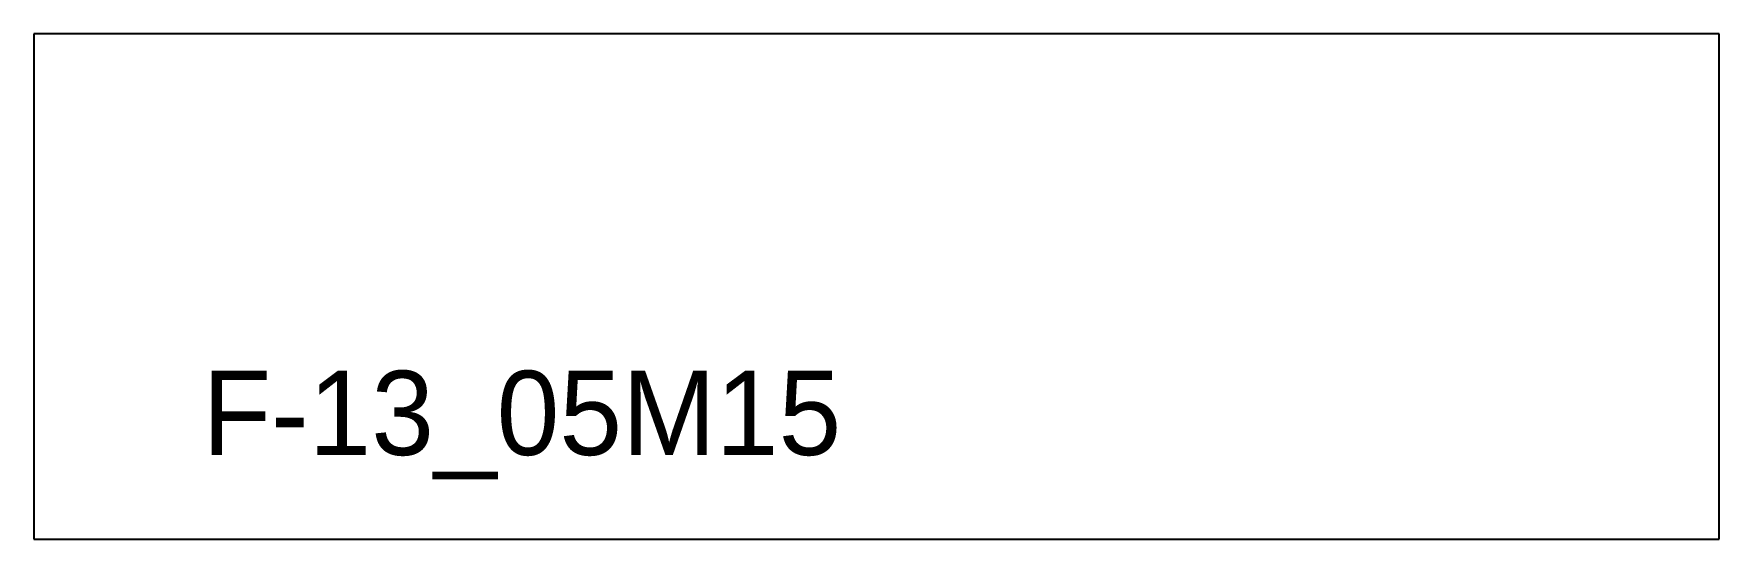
# Model space of a CAD drawing. Extents: x 0 to 20, y 0 to 6.
import ezdxf

# ---------------------------------------------------------------- set-up
doc = ezdxf.new("R2010")
doc.units = 0
doc.header["$MEASUREMENT"] = 0
doc.layers.add('BURN', color=1, linetype='CONTINUOUS')
doc.layers.add('SCRIBE', color=1, linetype='CONTINUOUS')

msp = doc.modelspace()

# ---------------------------------------------------------------- linework, layer by layer
at = {"layer": 'BURN'}
for p, q in [((20, 5.999999), (0, 5.999999)), ((0, 5.999999), (0, 0)), ((20, 0), (20, 5.999999)), ((0, 0), (20, 0))]:
    msp.add_line(p, q, dxfattribs=at)

# ---------------------------------------------------------------- texts
at = {"layer": 'SCRIBE'}
msp.add_text('F-13_05M15', height=1, dxfattribs=at).set_placement((2, 1))

doc.saveas('drawing.dxf')
